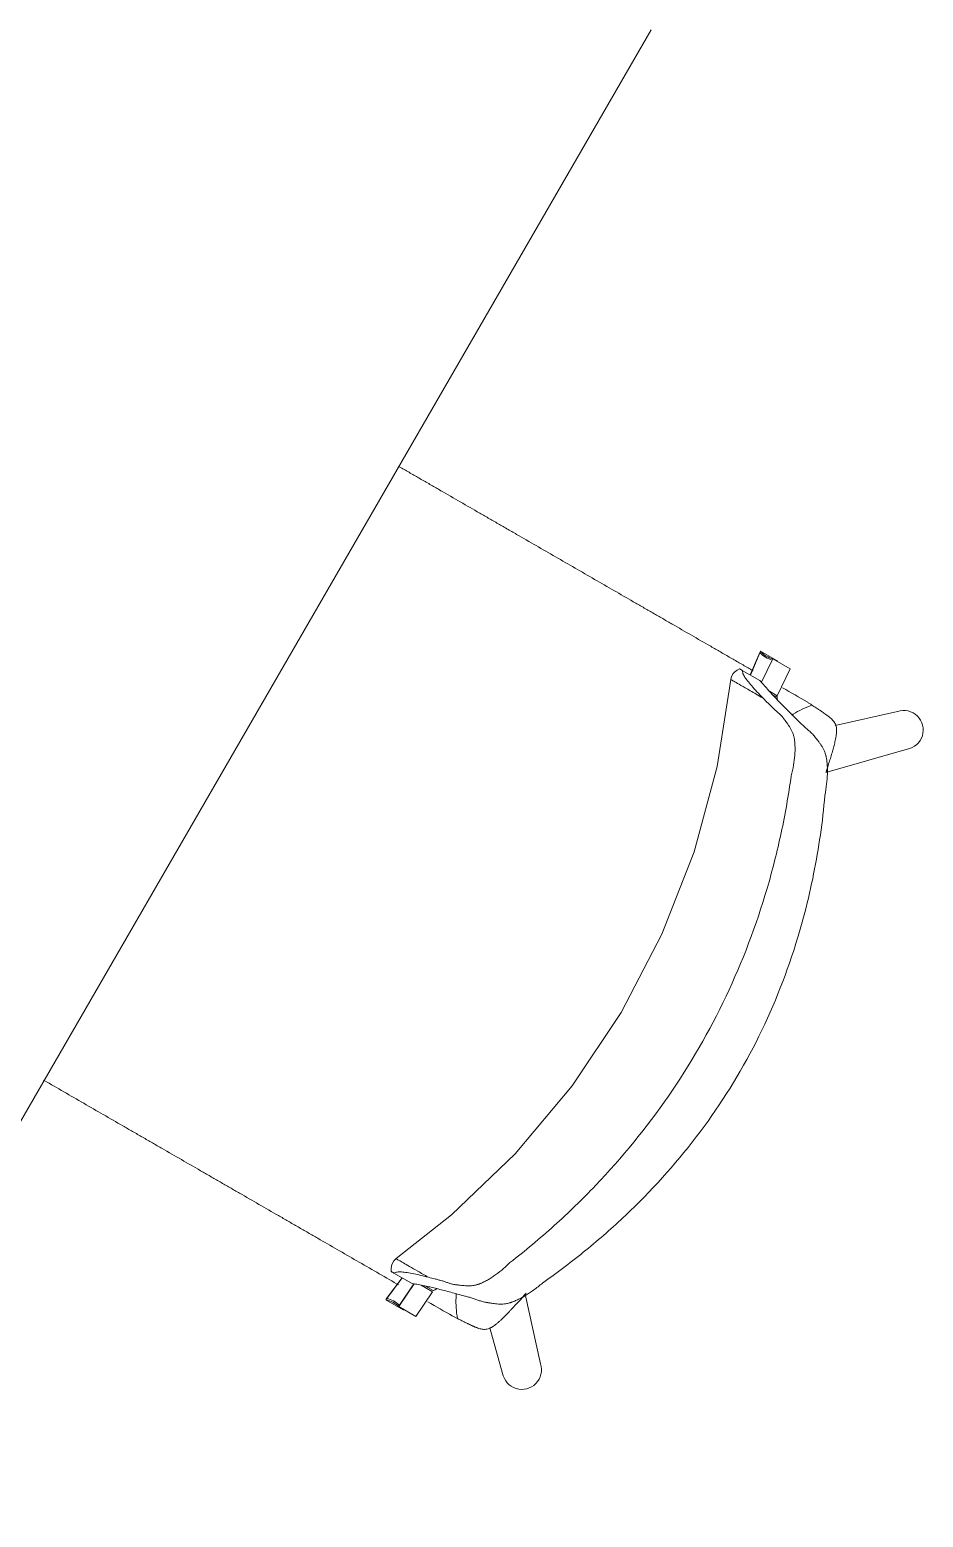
# Model space of a CAD drawing. Header units: millimetres. Extents: x 155927 to 326028, y -36033 to 97293.
# Drawn here: x 182875 to 183472, y 17006 to 18002 of the extents above; entities that cross this region are included whole.
import ezdxf

# ---------------------------------------------------------------- set-up
doc = ezdxf.new("R2010")
doc.units = ezdxf.units.MM
doc.header["$MEASUREMENT"] = 0
doc.layers.add('I-FURN', color=8, linetype='CONTINUOUS', lineweight=9)

msp = doc.modelspace()

# ---------------------------------------------------------------- linework, layer by layer
at = {"layer": 'I-FURN'}
for p, q in [((182715.36, 17006.09), (183290.34, 18002.03)), ((183363.04, 17585.04), (183356.61, 17570.01)), ((183363.49, 17585.88), (183356.69, 17569.97)), ((183375.03, 17579.21), (183363.49, 17585.88)), ((183364.09, 17565.11), (183371.74, 17580.73)), ((183371.74, 17580.73), (183383.29, 17574.07)), ((183344.14, 17569.09), (183343.58, 17567.01)), ((183345.27, 17571.07), (183344.14, 17569.09)), ((183346.28, 17572.19), (183345.27, 17571.07)), ((183347.78, 17573.33), (183346.28, 17572.19)), ((183349.5, 17574.12), (183347.78, 17573.33)), ((183351.29, 17573.09), (183363.09, 17566.27)), ((183383.29, 17574.07), (183374.52, 17556.15)), ((183343.58, 17567.01), (183334.43, 17508.63)), ((183374.52, 17556.15), (183369.4, 17559.1)), ((183374.06, 17555.31), (183371.45, 17556.82)), ((183455.18, 17545.61), (183413.37, 17536.28)), ((183407.11, 17504.8), (183461.6, 17520.29)), ((183334.43, 17508.63), (183319.02, 17451.56)), ((183319.02, 17451.56), (183297.53, 17396.48)), ((183297.53, 17396.48), (183270.21, 17344.04)), ((183270.21, 17344.04), (183237.39, 17294.86)), ((183237.39, 17294.86), (183199.44, 17249.51)), ((183199.44, 17249.51), (183156.81, 17208.53)), ((183156.81, 17208.53), (183119.69, 17179.24)), ((183116.33, 17172.44), (183116.56, 17174.31)), ((183116.5, 17170.56), (183116.33, 17172.44)), ((183116.56, 17174.31), (183117.03, 17175.75)), ((183117.03, 17175.75), (183118.18, 17177.71)), ((183118.18, 17177.71), (183119.69, 17179.24)), ((183123.81, 17166.34), (183112.86, 17151.73)), ((183123.69, 17166.41), (183113.31, 17152.56)), ((183118.29, 17169.52), (183130.1, 17162.71)), ((183121.44, 17147.15), (183131.7, 17162.41)), ((183121.89, 17147.99), (183131.6, 17162.43)), ((183136.47, 17161.46), (183144.12, 17157.04)), ((183139.46, 17160.83), (183144.57, 17157.88)), ((183112.86, 17151.73), (183124.41, 17145.06)), ((183144.12, 17157.04), (183132.99, 17140.48)), ((183144.57, 17157.88), (183144.41, 17157.64)), ((183216.31, 17108.83), (183205.95, 17155.35)), ((183132.99, 17140.48), (183121.44, 17147.15)), ((183182.32, 17132.97), (183190.99, 17102.42))]:
    msp.add_line(p, q, dxfattribs=at)
for centre, start, end in [((183459.23, 17533.16), 280.41756, 108.03379), ((183203.86, 17104.78), 190.39413, 18.01036)]:
    msp.add_arc(centre, 13.09, start, end, dxfattribs=at)
for centre, start_param, end_param in [((183375.95, 17596.63), 5.960696, 6.540192), ((183376.4, 17597.46), 5.960696, 6.540192), ((183109.29, 17134.74), 2.884586, 3.464082), ((183109.74, 17135.58), 2.884586, 3.464082), ((183120.83, 17128.08), 3.380441, 3.464082)]:
    msp.add_ellipse(centre, major_axis=(-8.7, -15.06), ratio=0.978487, start_param=start_param, end_param=end_param, dxfattribs=at)
for points, knots in [([(183121.28, 17709.79), (183121.46, 17709.68), (183123.8, 17708.33), (183128.32, 17705.72), (183134.91, 17701.92), (183141.52, 17698.1), (183150.24, 17693.07), (183161.05, 17686.82), (183171.83, 17680.6), (183180.53, 17675.58), (183187.14, 17671.76), (183193.75, 17667.94), (183202.48, 17662.9), (183213.32, 17656.65), (183226.28, 17649.17), (183239.41, 17641.58), (183252.52, 17634.01), (183265.41, 17626.57), (183276.19, 17620.35), (183284.88, 17615.33), (183291.49, 17611.52), (183298.05, 17607.73), (183306.63, 17602.78), (183317.22, 17596.66), (183327.93, 17590.48), (183336.68, 17585.42), (183343.38, 17581.56), (183350.14, 17577.66), (183355.2, 17574.74), (183358.03, 17573.1), (183358.64, 17572.75)], [-0.7515277, -0.7515277, -0.7515277, -0.7515277, -0.75, -0.7321429, -0.7142857, -0.6964286, -0.6785714, -0.6428571, -0.6071429, -0.5892857, -0.5714286, -0.5535714, -0.5357143, -0.5, -0.4642857, -0.4285714, -0.3928571, -0.3571429, -0.3214286, -0.3035714, -0.2857143, -0.2678571, -0.25, -0.2142857, -0.1785714, -0.1607143, -0.1428571, -0.125, -0.1071429, -0.1022726, -0.1022726, -0.1022726, -0.1022726]), ([(183343.58, 17567.01), (183343.58, 17567.01), (183343.7, 17566.94), (183344.15, 17566.68), (183344.93, 17566.23), (183346.66, 17565.24), (183350.04, 17563.28), (183356.28, 17559.68), (183361.93, 17556.42), (183365.18, 17554.54)], [0.3374293, 0.3374293, 0.3374293, 0.3374293, 0.3888889, 0.4444444, 0.5138889, 0.5833333, 0.7222222, 0.8611111, 1, 1, 1, 1]), ([(183368.06, 17560.59), (183369.35, 17559.06), (183371.62, 17556.53), (183375.25, 17552.76), (183378.23, 17549.75), (183381.33, 17546.64), (183384.62, 17543.37), (183387.58, 17540.41), (183390.05, 17537.98), (183391.62, 17536.41), (183392.91, 17535.21), (183394.21, 17534.1), (183395.54, 17533.02), (183396.88, 17531.84), (183397.88, 17530.87), (183398.71, 17529.97), (183399.28, 17529.27), (183399.61, 17528.85), (183399.86, 17528.53), (183400.1, 17528.19), (183400.44, 17527.76), (183401.04, 17526.99), (183401.94, 17525.87), (183403.04, 17524.47), (183404.12, 17522.96), (183405.15, 17521.31), (183406.07, 17519.47), (183406.73, 17517.75), (183407.11, 17516.44), (183407.29, 17515.65), (183407.42, 17515.05), (183407.54, 17514.42), (183407.68, 17513.58), (183407.9, 17512.06), (183408.13, 17509.77), (183408.26, 17506.83), (183408.24, 17502.68), (183407.83, 17497.02), (183407.07, 17492), (183406.57, 17489.37)], [0, 0, 0, 0, 0.142857, 0.214286, 0.285714, 0.357143, 0.428571, 0.5, 0.535714, 0.571429, 0.589286, 0.607143, 0.642857, 0.660714, 0.678571, 0.696429, 0.705357, 0.709821, 0.714286, 0.71875, 0.723214, 0.732143, 0.75, 0.767857, 0.785714, 0.803571, 0.821429, 0.839286, 0.848214, 0.852679, 0.857143, 0.861607, 0.866071, 0.875, 0.892857, 0.910714, 0.928571, 0.964286, 1, 1, 1, 1]), ([(183383.99, 17502.41), (183384.62, 17504.91), (183385.65, 17509.69), (183386.35, 17515.12), (183386.58, 17519.13), (183386.59, 17521.98), (183386.46, 17524.2), (183386.31, 17525.69), (183386.21, 17526.52), (183386.12, 17527.13), (183386.02, 17527.72), (183385.86, 17528.5), (183385.53, 17529.81), (183384.93, 17531.54), (183384.04, 17533.41), (183383.04, 17535.12), (183381.99, 17536.67), (183380.94, 17538.11), (183380.09, 17539.23), (183379.53, 17539.99), (183379.22, 17540.42), (183379, 17540.74), (183378.78, 17541.05), (183378.49, 17541.45), (183377.98, 17542.11), (183377.26, 17542.93), (183376.41, 17543.78), (183375.28, 17544.8), (183374.14, 17545.71), (183372.99, 17546.69), (183372.11, 17547.52), (183371.24, 17548.4), (183370.07, 17549.57), (183368.03, 17551.61), (183366.32, 17553.37), (183365.18, 17554.54)], [0, 0, 0, 0, 0.0625, 0.125, 0.15625, 0.1875, 0.21875, 0.234375, 0.242188, 0.25, 0.257812, 0.265625, 0.28125, 0.3125, 0.34375, 0.375, 0.40625, 0.4375, 0.46875, 0.484375, 0.492188, 0.5, 0.507812, 0.515625, 0.53125, 0.5625, 0.59375, 0.625, 0.6875, 0.71875, 0.75, 0.78125, 0.8125, 0.875, 1, 1, 1, 1]), ([(183374.75, 17553.37), (183374.72, 17553.85), (183374.65, 17554.83), (183374.53, 17555.71), (183374.47, 17556.15)], [-0.5281276, -0.5281276, -0.5281276, -0.5281276, -0.3333333, -0.1258677, -0.1258677, -0.1258677, -0.1258677]), ([(183397.88, 17549.85), (183395.56, 17549.03), (183391.19, 17547.15), (183386.85, 17544.74), (183384.66, 17543.29), (183384.33, 17543.07)], [0, 0, 0, 0, 0.02777778, 0.05555556, 0.06066679, 0.06066679, 0.06066679, 0.06066679]), ([(183397.88, 17549.85), (183398.78, 17549.27), (183400.17, 17548.35), (183401.8, 17547.28), (183402.72, 17546.67), (183403.4, 17546.21), (183404.07, 17545.76), (183404.9, 17545.19), (183405.91, 17544.5), (183406.92, 17543.79), (183407.64, 17543.26), (183408.06, 17542.95), (183408.38, 17542.72), (183408.69, 17542.48), (183409.1, 17542.16), (183409.8, 17541.61), (183410.73, 17540.82), (183411.73, 17539.86), (183412.58, 17538.87), (183413.32, 17537.72), (183413.89, 17536.35), (183414.2, 17535.06), (183414.33, 17533.97), (183414.36, 17533.17), (183414.36, 17532.37), (183414.31, 17531.27), (183414.15, 17529.84), (183413.87, 17528.06), (183413.5, 17526.22), (183413.09, 17524.45), (183412.69, 17522.85), (183412.28, 17521.29), (183411.82, 17519.62), (183411.3, 17517.8), (183410.59, 17515.36), (183409.26, 17511.02), (183408.09, 17507.36), (183407.35, 17505.09)], [0, 0, 0, 0, 0.0625, 0.09375, 0.109375, 0.125, 0.140625, 0.15625, 0.1875, 0.21875, 0.234375, 0.242188, 0.25, 0.257812, 0.265625, 0.28125, 0.3125, 0.34375, 0.375, 0.40625, 0.4375, 0.46875, 0.484375, 0.5, 0.515625, 0.53125, 0.5625, 0.59375, 0.625, 0.65625, 0.6875, 0.71875, 0.75, 0.78125, 0.8125, 0.875, 1, 1, 1, 1]), ([(183195.85, 17176.54), (183206.03, 17184.45), (183225.75, 17200.97), (183262.71, 17236.88), (183303.53, 17286.88), (183342.27, 17353.98), (183365.16, 17414.33), (183377.78, 17464.3), (183382.23, 17489.63), (183383.99, 17502.41)], [-1, -1, -1, -1, -0.9, -0.8, -0.6, -0.4, -0.2, -0.1, 0, 0, 0, 0]), ([(183406.57, 17489.37), (183405.01, 17471.72), (183399.99, 17436.69), (183385.19, 17379.5), (183360.29, 17319.37), (183322.08, 17259.49), (183282.36, 17215.68), (183246.89, 17184.52), (183228.1, 17170.29), (183218.43, 17163.5)], [-1, -1, -1, -1, -0.863636, -0.727273, -0.545455, -0.363636, -0.181818, -0.090909, 0, 0, 0, 0]), ([(183121.24, 17161.72), (183120.85, 17161.94), (183116.06, 17164.71), (183106.71, 17170.11), (183093.36, 17177.82), (183080.31, 17185.35), (183069.49, 17191.59), (183060.78, 17196.63), (183054.14, 17200.46), (183047.49, 17204.3), (183038.75, 17209.35), (183027.94, 17215.59), (183017.18, 17221.8), (183008.52, 17226.8), (183001.96, 17230.59), (182995.4, 17234.37), (182986.78, 17239.35), (182976.09, 17245.52), (182965.38, 17251.7), (182956.7, 17256.71), (182950.1, 17260.53), (182943.47, 17264.35), (182934.73, 17269.4), (182923.84, 17275.69), (182910.75, 17283.25), (182897.45, 17290.92), (182888.53, 17296.07), (182884.06, 17298.65), (182883.93, 17298.73)], [-0.896036, -0.896036, -0.896036, -0.896036, -0.8928571, -0.8571429, -0.8214286, -0.7857143, -0.75, -0.7321429, -0.7142857, -0.6964286, -0.6785714, -0.6428571, -0.6071429, -0.5892857, -0.5714286, -0.5535714, -0.5357143, -0.5, -0.4642857, -0.4464286, -0.4285714, -0.4107143, -0.3928571, -0.3571429, -0.3214286, -0.2857143, -0.25, -0.2489174, -0.2489174, -0.2489174, -0.2489174]), ([(183141.3, 17166.76), (183138.7, 17168.26), (183134.05, 17170.95), (183128.52, 17174.14), (183124.4, 17176.52), (183122.11, 17177.84), (183120.87, 17178.56), (183120.23, 17178.93), (183119.81, 17179.17), (183119.69, 17179.24), (183119.69, 17179.24)], [0, 0, 0, 0, 0.1111111, 0.2222222, 0.3333333, 0.4444444, 0.5, 0.5555556, 0.6111111, 0.6625707, 0.6625707, 0.6625707, 0.6625707]), ([(183141.3, 17166.76), (183142.88, 17166.37), (183145.26, 17165.76), (183148.05, 17165.02), (183149.64, 17164.59), (183150.85, 17164.27), (183152, 17163.93), (183153.42, 17163.42), (183154.78, 17162.89), (183156.23, 17162.42), (183157.4, 17162.11), (183158.47, 17161.9), (183159.29, 17161.78), (183159.78, 17161.73), (183160.16, 17161.7), (183160.55, 17161.67), (183161.07, 17161.61), (183162.01, 17161.51), (183163.41, 17161.34), (183165.18, 17161.14), (183167.05, 17161.01), (183169.02, 17161), (183171.09, 17161.17), (183172.89, 17161.51), (183174.19, 17161.88), (183174.94, 17162.13), (183175.51, 17162.34), (183176.08, 17162.57), (183176.85, 17162.89), (183178.21, 17163.5), (183180.2, 17164.51), (183182.66, 17165.94), (183186.02, 17168.14), (183190.37, 17171.47), (183194, 17174.74), (183195.85, 17176.54)], [0, 0, 0, 0, 0.125, 0.1875, 0.21875, 0.25, 0.28125, 0.3125, 0.375, 0.40625, 0.4375, 0.46875, 0.484375, 0.492188, 0.5, 0.507812, 0.515625, 0.53125, 0.5625, 0.59375, 0.625, 0.65625, 0.6875, 0.71875, 0.734375, 0.742188, 0.75, 0.757812, 0.765625, 0.78125, 0.8125, 0.84375, 0.875, 0.9375, 1, 1, 1, 1]), ([(183218.43, 17163.5), (183216.4, 17161.76), (183212.44, 17158.59), (183207.74, 17155.41), (183204.15, 17153.31), (183201.55, 17151.96), (183199.45, 17151.01), (183198.02, 17150.44), (183197.22, 17150.14), (183196.62, 17149.93), (183196.03, 17149.74), (183195.26, 17149.51), (183193.93, 17149.18), (183192.12, 17148.88), (183190.06, 17148.77), (183188.11, 17148.83), (183186.27, 17149.01), (183184.5, 17149.26), (183183.09, 17149.48), (183182.12, 17149.62), (183181.57, 17149.69), (183181.16, 17149.74), (183180.76, 17149.79), (183180.23, 17149.87), (183179.34, 17150.02), (183178.15, 17150.28), (183176.81, 17150.67), (183175.12, 17151.23), (183173.52, 17151.84), (183171.9, 17152.42), (183170.64, 17152.8), (183169.35, 17153.16), (183167.66, 17153.63), (183164.73, 17154.43), (183160.69, 17155.52), (183156.21, 17156.73), (183151.97, 17157.86), (183147.87, 17158.93), (183144.06, 17159.87), (183140.58, 17160.65), (183138.48, 17161.07), (183137.5, 17161.24)], [0, 0, 0, 0, 0.035714, 0.071429, 0.089286, 0.107143, 0.125, 0.133929, 0.138393, 0.142857, 0.147321, 0.151786, 0.160714, 0.178571, 0.196429, 0.214286, 0.232143, 0.25, 0.267857, 0.276786, 0.28125, 0.285714, 0.290179, 0.294643, 0.303571, 0.321429, 0.339286, 0.357143, 0.392857, 0.410714, 0.428571, 0.446429, 0.464286, 0.5, 0.571429, 0.642857, 0.714286, 0.785714, 0.857143, 0.928571, 1, 1, 1, 1]), ([(183144.5, 17157.88), (183144.92, 17158.05), (183145.77, 17158.42), (183146.66, 17158.84), (183147.09, 17159.05)], [-0.8810546, -0.8810546, -0.8810546, -0.8810546, -0.6666667, -0.4718724, -0.4718724, -0.4718724, -0.4718724]), ([(183159.98, 17155.76), (183159.9, 17154.87), (183159.67, 17151.77), (183159.75, 17146.28), (183160.31, 17141.57), (183160.75, 17139.14)], [0.93303317, 0.93303317, 0.93303317, 0.93303317, 0.94444444, 0.97222222, 1, 1, 1, 1]), ([(183204.26, 17153.32), (183202.66, 17151.55), (183200.08, 17148.7), (183196.98, 17145.38), (183195.23, 17143.54), (183193.91, 17142.18), (183192.69, 17140.95), (183191.55, 17139.82), (183190.36, 17138.67), (183189.03, 17137.44), (183187.62, 17136.19), (183186.22, 17135.06), (183185.06, 17134.21), (183184.13, 17133.61), (183183.45, 17133.21), (183182.73, 17132.84), (183181.73, 17132.4), (183180.46, 17132.03), (183178.98, 17131.84), (183177.61, 17131.9), (183176.34, 17132.14), (183175, 17132.53), (183173.85, 17132.94), (183173.03, 17133.27), (183172.55, 17133.46), (183172.19, 17133.62), (183171.82, 17133.77), (183171.35, 17133.98), (183170.53, 17134.35), (183169.41, 17134.86), (183168.3, 17135.39), (183167.39, 17135.83), (183166.67, 17136.18), (183165.93, 17136.54), (183164.94, 17137.03), (183163.2, 17137.9), (183161.72, 17138.65), (183160.75, 17139.14)], [0, 0, 0, 0, 0.125, 0.1875, 0.21875, 0.25, 0.28125, 0.3125, 0.34375, 0.375, 0.40625, 0.4375, 0.46875, 0.484375, 0.5, 0.515625, 0.53125, 0.5625, 0.59375, 0.625, 0.65625, 0.6875, 0.71875, 0.734375, 0.742188, 0.75, 0.757812, 0.765625, 0.78125, 0.8125, 0.84375, 0.859375, 0.875, 0.890625, 0.90625, 0.9375, 1, 1, 1, 1])]:
    msp.add_open_spline(points, degree=3, knots=knots, dxfattribs=at)
for points in [[(183351.29, 17573.09), (183350.8, 17573.36), (183350.1, 17573.77), (183349.52, 17574.11), (183349.43, 17574.16), (183349.84, 17573.92), (183350.17, 17573.73)], [(183365.18, 17554.54), (183363.7, 17556.02), (183360.93, 17558.87), (183357.47, 17562.78), (183354.58, 17566.21), (183352.5, 17569.11), (183351.4, 17571.47), (183351.24, 17572.62), (183351.29, 17573.09)], [(183363.09, 17566.27), (183363.84, 17565.39), (183365.39, 17563.56), (183367.13, 17561.6), (183368.06, 17560.59)], [(183378.22, 17561.44), (183383.86, 17558.19), (183389.33, 17555.03), (183394.65, 17551.96)], [(183394.65, 17551.96), (183395.19, 17551.61), (183396.27, 17550.91), (183397.34, 17550.2), (183397.88, 17549.85)], [(183117.16, 17170.18), (183116.84, 17170.36), (183116.43, 17170.6), (183116.52, 17170.54), (183117.1, 17170.21), (183117.81, 17169.8), (183118.29, 17169.52)], [(183118.29, 17169.52), (183118.67, 17169.8), (183119.74, 17170.23), (183122.34, 17170.46), (183125.9, 17170.11), (183130.3, 17169.33), (183135.42, 17168.28), (183139.28, 17167.31), (183141.3, 17166.76)], [(183137.5, 17161.24), (183136.16, 17161.55), (183133.59, 17162.07), (183131.23, 17162.5), (183130.1, 17162.71)], [(183157.32, 17140.89), (183152.03, 17143.94), (183146.57, 17147.09), (183140.94, 17150.35)], [(183204.26, 17153.32), (183205.07, 17154.26), (183205.88, 17155.2), (183206.69, 17156.15)], [(183206.65, 17156.1), (183205.85, 17155.17), (183205.06, 17154.25), (183204.26, 17153.32)], [(183160.75, 17139.14), (183160.18, 17139.43), (183159.04, 17140.01), (183157.89, 17140.6), (183157.32, 17140.89)]]:
    msp.add_open_spline(points, degree=3, dxfattribs=at)

doc.saveas('drawing.dxf')
